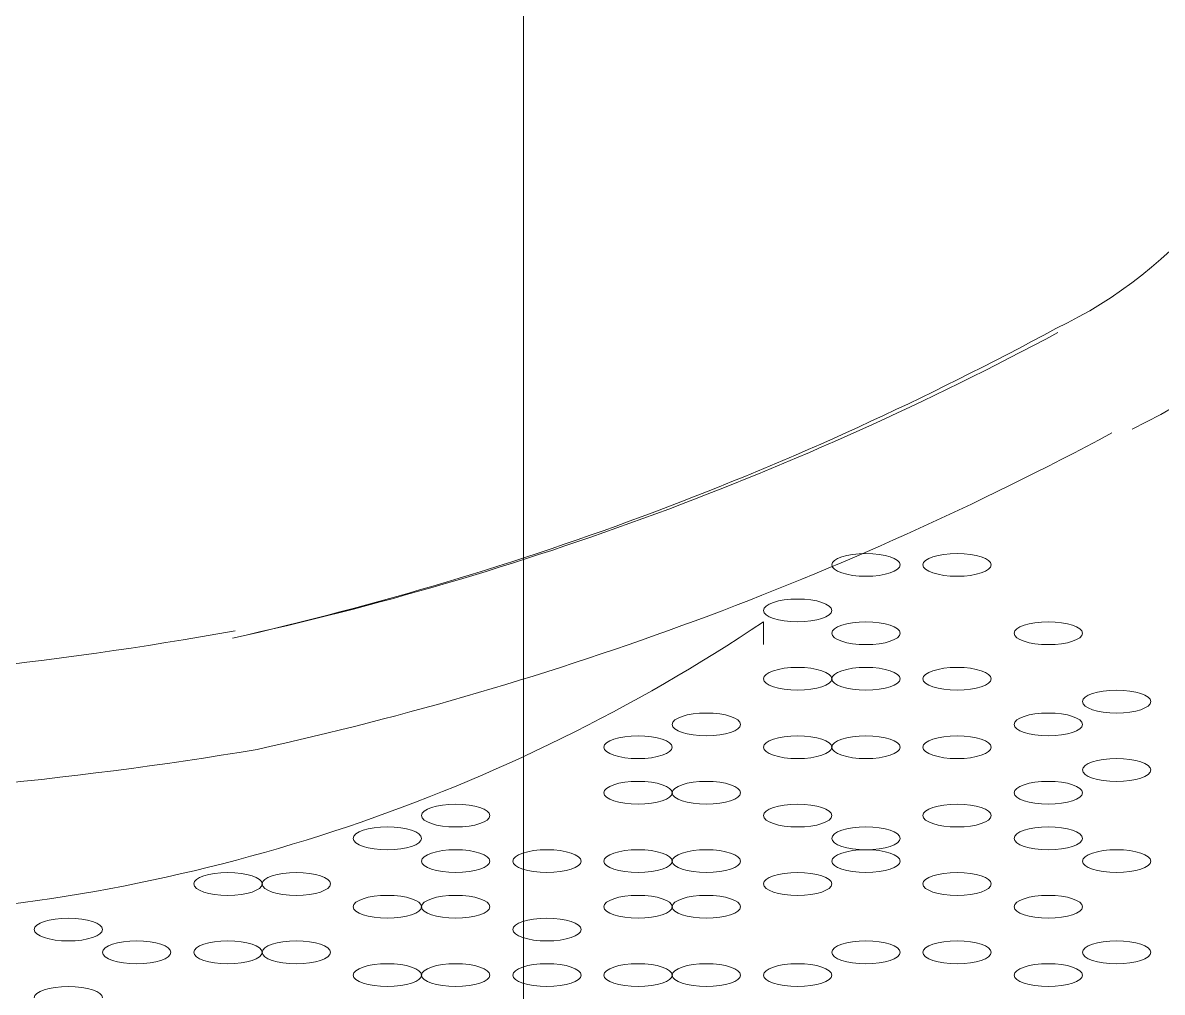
# Model space of a CAD drawing. Header units: metres. Extents: x 29 to 86.9, y -23.2 to 39.7.
# Drawn here: x 75.744 to 75.8663, y -15.9015 to -15.7975 of the extents above; entities that cross this region are included whole.
import ezdxf

# ---------------------------------------------------------------- set-up
doc = ezdxf.new("R2010")
doc.units = ezdxf.units.M
doc.header["$LTSCALE"] = 100
doc.layers.get('0').update_dxf_attribs({"color": 254})
doc.layers.add('Arqui', color=8, linetype='Continuous', lineweight=0)

# ---------------------------------------------------------------- blocks, each defined once
blk = doc.blocks.new('estructura etapa 3')
at = {"layer": 'Arqui'}
blk.add_line((-56.40360165451614, -6655.279212803549), (-56.40360168208451, -6714.839146025753), dxfattribs=at)
blk = doc.blocks.new('A$C9582355f')
at = {"layer": 'Arqui'}
for points in [[(46.78387847206153, 7.300482245425883, 0.06904268617275183), (46.87244851730958, 7.333269377474153, -0.06904268617275183), (46.78387847206153, 7.300482245425883, 0.06904268617275183), (46.87223914949351, 7.333708631690115, 0.2302038230443577), (46.89835069841348, 7.36622518255399)], [(46.72459649220554, 7.282841301122062, 0.03702395519694371), (46.78650729641362, 7.288540160522189, 0.06904277544362494), (46.87822927985354, 7.322494088330131)], [(46.84084833276557, 7.299784711393841), (46.84084833276557, 7.302230311393942, -0.1333274390361075), (46.74737999527753, 7.270730689921947)]]:
    blk.add_lwpolyline(points, format="xyb", dxfattribs=at)
blk.add_lwpolyline([(46.72424249160559, 7.295064165361964, 0.03702424981658054), (46.7841448468136, 7.301254150153909, -0.03702424981658054)], format="xyb", close=True, dxfattribs=at)
blk.add_arc((46.85429910868896, 7.376821121204102), 0.05991722556732752, 295.8563365098774, 347.7831928874558, dxfattribs=at)
for points in [[(46.85185353276557, 7.309567111394244), (46.84982752435752, 7.309567111394244), (46.84818513276554, 7.309019639378221), (46.84818513276554, 7.308344311394194)], [(46.85552193276561, 7.308344311394194), (46.85552193276561, 7.309019639378221), (46.85387954117351, 7.309567111394244), (46.85185353276557, 7.309567111394244)], [(46.86163593276552, 7.309567111394244), (46.85960992435758, 7.309567111394244), (46.8579675327656, 7.309019639378221), (46.8579675327656, 7.308344311394194)], [(46.86530433276556, 7.308344311394194), (46.86530433276556, 7.309019639378221), (46.86366194117358, 7.309567111394244), (46.86163593276552, 7.309567111394244)], [(46.84818513276554, 7.308344311394194), (46.84818513276554, 7.307668983410167), (46.84982752435752, 7.307121511394143), (46.85185353276557, 7.307121511394143)], [(46.85185353276557, 7.307121511394143), (46.85387954117351, 7.307121511394143), (46.85552193276561, 7.307668983410167), (46.85552193276561, 7.308344311394194)], [(46.8579675327656, 7.308344311394194), (46.8579675327656, 7.307668983410167), (46.85960992435758, 7.307121511394143), (46.86163593276552, 7.307121511394143)], [(46.86163593276552, 7.307121511394143), (46.86366194117358, 7.307121511394143), (46.86530433276556, 7.307668983410167), (46.86530433276556, 7.308344311394194)], [(46.84451673276561, 7.304675911394042), (46.84249072435756, 7.304675911394042), (46.84084833276557, 7.304128439378019), (46.84084833276557, 7.303453111393992)], [(46.84818513276554, 7.303453111393992), (46.84818513276554, 7.304128439378019), (46.84654274117355, 7.304675911394042), (46.84451673276561, 7.304675911394042)], [(46.84084833276557, 7.303453111393992), (46.84084833276557, 7.302777783409965), (46.84249072435756, 7.302230311393942), (46.84451673276561, 7.302230311393942)], [(46.84451673276561, 7.302230311393942), (46.84654274117355, 7.302230311393942), (46.84818513276554, 7.302777783409965), (46.84818513276554, 7.303453111393992)], [(46.85185353276557, 7.302230311393942), (46.84982752435752, 7.302230311393942), (46.84818513276554, 7.301682839377918), (46.84818513276554, 7.301007511393891)], [(46.85552193276561, 7.301007511393891), (46.85552193276561, 7.301682839377918), (46.85387954117351, 7.302230311393942), (46.85185353276557, 7.302230311393942)], [(46.87141833276559, 7.302230311393942), (46.86939232435753, 7.302230311393942), (46.86774993276555, 7.301682839377918), (46.86774993276555, 7.301007511393891)], [(46.87508673276562, 7.301007511393891), (46.87508673276562, 7.301682839377918), (46.87344434117352, 7.302230311393942), (46.87141833276559, 7.302230311393942)], [(46.84818513276554, 7.301007511393891), (46.84818513276554, 7.300332183409864), (46.84982752435752, 7.299784711393841), (46.85185353276557, 7.299784711393841)], [(46.85185353276557, 7.299784711393841), (46.85387954117351, 7.299784711393841), (46.85552193276561, 7.300332183409864), (46.85552193276561, 7.301007511393891)], [(46.86774993276555, 7.301007511393891), (46.86774993276555, 7.300332183409864), (46.86939232435753, 7.299784711393841), (46.87141833276559, 7.299784711393841)], [(46.87141833276559, 7.299784711393841), (46.87344434117352, 7.299784711393841), (46.87508673276562, 7.300332183409864), (46.87508673276562, 7.301007511393891)], [(46.84451673276561, 7.297339111394194), (46.84249072435756, 7.297339111394194), (46.84084833276557, 7.296791639378171), (46.84084833276557, 7.296116311394144)], [(46.84818513276554, 7.296116311394144), (46.84818513276554, 7.296791639378171), (46.84654274117355, 7.297339111394194), (46.84451673276561, 7.297339111394194)], [(46.85185353276557, 7.297339111394194), (46.84982752435752, 7.297339111394194), (46.84818513276554, 7.296791639378171), (46.84818513276554, 7.296116311394144)], [(46.85552193276561, 7.296116311394144), (46.85552193276561, 7.296791639378171), (46.85387954117351, 7.297339111394194), (46.85185353276557, 7.297339111394194)], [(46.86163593276552, 7.297339111394194), (46.85960992435758, 7.297339111394194), (46.8579675327656, 7.296791639378171), (46.8579675327656, 7.296116311394144)], [(46.86530433276556, 7.296116311394144), (46.86530433276556, 7.296791639378171), (46.86366194117358, 7.297339111394194), (46.86163593276552, 7.297339111394194)], [(46.84084833276557, 7.296116311394144), (46.84084833276557, 7.295440983410117), (46.84249072435756, 7.294893511394093), (46.84451673276561, 7.294893511394093)], [(46.84451673276561, 7.294893511394093), (46.84654274117355, 7.294893511394093), (46.84818513276554, 7.295440983410117), (46.84818513276554, 7.296116311394144)], [(46.84818513276554, 7.296116311394144), (46.84818513276554, 7.295440983410117), (46.84982752435752, 7.294893511394093), (46.85185353276557, 7.294893511394093)], [(46.85185353276557, 7.294893511394093), (46.85387954117351, 7.294893511394093), (46.85552193276561, 7.295440983410117), (46.85552193276561, 7.296116311394144)], [(46.8579675327656, 7.296116311394144), (46.8579675327656, 7.295440983410117), (46.85960992435758, 7.294893511394093), (46.86163593276552, 7.294893511394093)], [(46.86163593276552, 7.294893511394093), (46.86366194117358, 7.294893511394093), (46.86530433276556, 7.295440983410117), (46.86530433276556, 7.296116311394144)], [(46.87875513276555, 7.294893511394093), (46.87672912435761, 7.294893511394093), (46.87508673276551, 7.29434603937807), (46.87508673276551, 7.293670711394043)], [(46.88242353276559, 7.293670711394043), (46.88242353276559, 7.29434603937807), (46.8807811411736, 7.294893511394093), (46.87875513276555, 7.294893511394093)], [(46.87508673276551, 7.293670711394043), (46.87508673276551, 7.292995383410016), (46.87672912435761, 7.292447911393992), (46.87875513276555, 7.292447911393992)], [(46.87875513276555, 7.292447911393992), (46.8807811411736, 7.292447911393992), (46.88242353276559, 7.292995383410016), (46.88242353276559, 7.293670711394043)], [(46.83473433276555, 7.292447911393992), (46.83270832435761, 7.292447911393992), (46.83106593276551, 7.291900439377969), (46.83106593276551, 7.291225111393942)], [(46.83840273276559, 7.291225111393942), (46.83840273276559, 7.291900439377969), (46.8367603411736, 7.292447911393992), (46.83473433276555, 7.292447911393992)], [(46.87141833276559, 7.292447911393992), (46.86939232435753, 7.292447911393992), (46.86774993276555, 7.291900439377969), (46.86774993276555, 7.291225111393942)], [(46.87508673276562, 7.291225111393942), (46.87508673276562, 7.291900439377969), (46.87344434117352, 7.292447911393992), (46.87141833276559, 7.292447911393992)], [(46.83106593276551, 7.291225111393942), (46.83106593276551, 7.290549783409915), (46.83270832435761, 7.290002311393891), (46.83473433276555, 7.290002311393891)], [(46.83473433276555, 7.290002311393891), (46.8367603411736, 7.290002311393891), (46.83840273276559, 7.290549783409915), (46.83840273276559, 7.291225111393942)], [(46.86774993276555, 7.291225111393942), (46.86774993276555, 7.290549783409915), (46.86939232435753, 7.290002311393891), (46.87141833276559, 7.290002311393891)], [(46.87141833276559, 7.290002311393891), (46.87344434117352, 7.290002311393891), (46.87508673276562, 7.290549783409915), (46.87508673276562, 7.291225111393942)], [(46.82739753276559, 7.290002311393891), (46.82537152435754, 7.290002311393891), (46.82372913276555, 7.289454839377868), (46.82372913276555, 7.288779511393841)], [(46.83106593276551, 7.288779511393841), (46.83106593276551, 7.289454839377868), (46.82942354117353, 7.290002311393891), (46.82739753276559, 7.290002311393891)], [(46.84451673276561, 7.290002311393891), (46.84249072435756, 7.290002311393891), (46.84084833276557, 7.289454839377868), (46.84084833276557, 7.288779511393841)], [(46.84818513276554, 7.288779511393841), (46.84818513276554, 7.289454839377868), (46.84654274117355, 7.290002311393891), (46.84451673276561, 7.290002311393891)], [(46.85185353276557, 7.290002311393891), (46.84982752435752, 7.290002311393891), (46.84818513276554, 7.289454839377868), (46.84818513276554, 7.288779511393841)], [(46.85552193276561, 7.288779511393841), (46.85552193276561, 7.289454839377868), (46.85387954117351, 7.290002311393891), (46.85185353276557, 7.290002311393891)], [(46.86163593276552, 7.290002311393891), (46.85960992435758, 7.290002311393891), (46.8579675327656, 7.289454839377868), (46.8579675327656, 7.288779511393841)], [(46.86530433276556, 7.288779511393841), (46.86530433276556, 7.289454839377868), (46.86366194117358, 7.290002311393891), (46.86163593276552, 7.290002311393891)], [(46.82372913276555, 7.288779511393841), (46.82372913276555, 7.288104183409814), (46.82537152435754, 7.287556711394245), (46.82739753276559, 7.287556711394245)], [(46.82739753276559, 7.287556711394245), (46.82942354117353, 7.287556711394245), (46.83106593276551, 7.288104183409814), (46.83106593276551, 7.288779511393841)], [(46.84084833276557, 7.288779511393841), (46.84084833276557, 7.288104183409814), (46.84249072435756, 7.287556711394245), (46.84451673276561, 7.287556711394245)], [(46.84451673276561, 7.287556711394245), (46.84654274117355, 7.287556711394245), (46.84818513276554, 7.288104183409814), (46.84818513276554, 7.288779511393841)], [(46.84818513276554, 7.288779511393841), (46.84818513276554, 7.288104183409814), (46.84982752435752, 7.287556711394245), (46.85185353276557, 7.287556711394245)], [(46.85185353276557, 7.287556711394245), (46.85387954117351, 7.287556711394245), (46.85552193276561, 7.288104183409814), (46.85552193276561, 7.288779511393841)], [(46.8579675327656, 7.288779511393841), (46.8579675327656, 7.288104183409814), (46.85960992435758, 7.287556711394245), (46.86163593276552, 7.287556711394245)], [(46.86163593276552, 7.287556711394245), (46.86366194117358, 7.287556711394245), (46.86530433276556, 7.288104183409814), (46.86530433276556, 7.288779511393841)], [(46.87875513276555, 7.287556711394245), (46.87672912435761, 7.287556711394245), (46.87508673276551, 7.287009239378222), (46.87508673276551, 7.286333911394195)], [(46.88242353276559, 7.286333911394195), (46.88242353276559, 7.287009239378222), (46.8807811411736, 7.287556711394245), (46.87875513276555, 7.287556711394245)], [(46.87508673276551, 7.286333911394195), (46.87508673276551, 7.285658583410168), (46.87672912435761, 7.285111111394144), (46.87875513276555, 7.285111111394144)], [(46.87875513276555, 7.285111111394144), (46.8807811411736, 7.285111111394144), (46.88242353276559, 7.285658583410168), (46.88242353276559, 7.286333911394195)], [(46.82739753276559, 7.285111111394144), (46.82537152435754, 7.285111111394144), (46.82372913276555, 7.284563639378121), (46.82372913276555, 7.283888311394094)], [(46.83106593276551, 7.283888311394094), (46.83106593276551, 7.284563639378121), (46.82942354117353, 7.285111111394144), (46.82739753276559, 7.285111111394144)], [(46.83473433276555, 7.285111111394144), (46.83270832435761, 7.285111111394144), (46.83106593276551, 7.284563639378121), (46.83106593276551, 7.283888311394094)], [(46.83840273276559, 7.283888311394094), (46.83840273276559, 7.284563639378121), (46.8367603411736, 7.285111111394144), (46.83473433276555, 7.285111111394144)], [(46.87141833276559, 7.285111111394144), (46.86939232435753, 7.285111111394144), (46.86774993276555, 7.284563639378121), (46.86774993276555, 7.283888311394094)], [(46.87508673276562, 7.283888311394094), (46.87508673276562, 7.284563639378121), (46.87344434117352, 7.285111111394144), (46.87141833276559, 7.285111111394144)], [(46.82372913276555, 7.283888311394094), (46.82372913276555, 7.283212983410067), (46.82537152435754, 7.282665511394043), (46.82739753276559, 7.282665511394043)], [(46.82739753276559, 7.282665511394043), (46.82942354117353, 7.282665511394043), (46.83106593276551, 7.283212983410067), (46.83106593276551, 7.283888311394094)], [(46.83106593276551, 7.283888311394094), (46.83106593276551, 7.283212983410067), (46.83270832435761, 7.282665511394043), (46.83473433276555, 7.282665511394043)], [(46.83473433276555, 7.282665511394043), (46.8367603411736, 7.282665511394043), (46.83840273276559, 7.283212983410067), (46.83840273276559, 7.283888311394094)], [(46.86774993276555, 7.283888311394094), (46.86774993276555, 7.283212983410067), (46.86939232435753, 7.282665511394043), (46.87141833276559, 7.282665511394043)], [(46.87141833276559, 7.282665511394043), (46.87344434117352, 7.282665511394043), (46.87508673276562, 7.283212983410067), (46.87508673276562, 7.283888311394094)], [(46.80783273276558, 7.282665511394043), (46.80580672435752, 7.282665511394043), (46.80416433276554, 7.28211803937802), (46.80416433276554, 7.281442711393993)], [(46.81150113276561, 7.281442711393993), (46.81150113276561, 7.28211803937802), (46.80985874117351, 7.282665511394043), (46.80783273276558, 7.282665511394043)], [(46.84451673276561, 7.282665511394043), (46.84249072435756, 7.282665511394043), (46.84084833276557, 7.28211803937802), (46.84084833276557, 7.281442711393993)], [(46.84818513276554, 7.281442711393993), (46.84818513276554, 7.28211803937802), (46.84654274117355, 7.282665511394043), (46.84451673276561, 7.282665511394043)], [(46.86163593276552, 7.282665511394043), (46.85960992435758, 7.282665511394043), (46.8579675327656, 7.28211803937802), (46.8579675327656, 7.281442711393993)], [(46.86530433276556, 7.281442711393993), (46.86530433276556, 7.28211803937802), (46.86366194117358, 7.282665511394043), (46.86163593276552, 7.282665511394043)], [(46.80416433276554, 7.281442711393993), (46.80416433276554, 7.280767383409966), (46.80580672435752, 7.280219911393942), (46.80783273276558, 7.280219911393942)], [(46.80783273276558, 7.280219911393942), (46.80985874117351, 7.280219911393942), (46.81150113276561, 7.280767383409966), (46.81150113276561, 7.281442711393993)], [(46.84084833276557, 7.281442711393993), (46.84084833276557, 7.280767383409966), (46.84249072435756, 7.280219911393942), (46.84451673276561, 7.280219911393942)], [(46.84451673276561, 7.280219911393942), (46.84654274117355, 7.280219911393942), (46.84818513276554, 7.280767383409966), (46.84818513276554, 7.281442711393993)], [(46.8579675327656, 7.281442711393993), (46.8579675327656, 7.280767383409966), (46.85960992435758, 7.280219911393942), (46.86163593276552, 7.280219911393942)], [(46.86163593276552, 7.280219911393942), (46.86366194117358, 7.280219911393942), (46.86530433276556, 7.280767383409966), (46.86530433276556, 7.281442711393993)], [(46.80049593276561, 7.280219911393942), (46.79846992435756, 7.280219911393942), (46.79682753276558, 7.279672439377919), (46.79682753276558, 7.278997111393892)], [(46.80416433276554, 7.278997111393892), (46.80416433276554, 7.279672439377919), (46.80252194117355, 7.280219911393942), (46.80049593276561, 7.280219911393942)], [(46.85185353276557, 7.280219911393942), (46.84982752435752, 7.280219911393942), (46.84818513276554, 7.279672439377919), (46.84818513276554, 7.278997111393892)], [(46.85552193276561, 7.278997111393892), (46.85552193276561, 7.279672439377919), (46.85387954117351, 7.280219911393942), (46.85185353276557, 7.280219911393942)], [(46.87141833276559, 7.280219911393942), (46.86939232435753, 7.280219911393942), (46.86774993276555, 7.279672439377919), (46.86774993276555, 7.278997111393892)], [(46.87508673276562, 7.278997111393892), (46.87508673276562, 7.279672439377919), (46.87344434117352, 7.280219911393942), (46.87141833276559, 7.280219911393942)], [(46.79682753276558, 7.278997111393892), (46.79682753276558, 7.278321783409865), (46.79846992435756, 7.277774311393841), (46.80049593276561, 7.277774311393841)], [(46.80049593276561, 7.277774311393841), (46.80252194117355, 7.277774311393841), (46.80416433276554, 7.278321783409865), (46.80416433276554, 7.278997111393892)], [(46.84818513276554, 7.278997111393892), (46.84818513276554, 7.278321783409865), (46.84982752435752, 7.277774311393841), (46.85185353276557, 7.277774311393841)], [(46.85185353276557, 7.277774311393841), (46.85387954117351, 7.277774311393841), (46.85552193276561, 7.278321783409865), (46.85552193276561, 7.278997111393892)], [(46.86774993276555, 7.278997111393892), (46.86774993276555, 7.278321783409865), (46.86939232435753, 7.277774311393841), (46.87141833276559, 7.277774311393841)], [(46.87141833276559, 7.277774311393841), (46.87344434117352, 7.277774311393841), (46.87508673276562, 7.278321783409865), (46.87508673276562, 7.278997111393892)], [(46.80783273276558, 7.277774311393841), (46.80580672435752, 7.277774311393841), (46.80416433276554, 7.277226839377818), (46.80416433276554, 7.276551511394246)], [(46.81150113276561, 7.276551511394246), (46.81150113276561, 7.277226839377818), (46.80985874117351, 7.277774311393841), (46.80783273276558, 7.277774311393841)], [(46.81761513276552, 7.277774311393841), (46.81558912435759, 7.277774311393841), (46.8139467327656, 7.277226839377818), (46.8139467327656, 7.276551511394246)], [(46.82128353276556, 7.276551511394246), (46.82128353276556, 7.277226839377818), (46.81964114117358, 7.277774311393841), (46.81761513276552, 7.277774311393841)], [(46.82739753276559, 7.277774311393841), (46.82537152435754, 7.277774311393841), (46.82372913276555, 7.277226839377818), (46.82372913276555, 7.276551511394246)], [(46.83106593276551, 7.276551511394246), (46.83106593276551, 7.277226839377818), (46.82942354117353, 7.277774311393841), (46.82739753276559, 7.277774311393841)], [(46.83473433276555, 7.277774311393841), (46.83270832435761, 7.277774311393841), (46.83106593276551, 7.277226839377818), (46.83106593276551, 7.276551511394246)], [(46.83840273276559, 7.276551511394246), (46.83840273276559, 7.277226839377818), (46.8367603411736, 7.277774311393841), (46.83473433276555, 7.277774311393841)], [(46.85185353276557, 7.277774311393841), (46.84982752435752, 7.277774311393841), (46.84818513276554, 7.277226839377818), (46.84818513276554, 7.276551511394246)], [(46.85552193276561, 7.276551511394246), (46.85552193276561, 7.277226839377818), (46.85387954117351, 7.277774311393841), (46.85185353276557, 7.277774311393841)], [(46.87875513276555, 7.277774311393841), (46.87672912435761, 7.277774311393841), (46.87508673276551, 7.277226839377818), (46.87508673276551, 7.276551511394246)], [(46.88242353276559, 7.276551511394246), (46.88242353276559, 7.277226839377818), (46.8807811411736, 7.277774311393841), (46.87875513276555, 7.277774311393841)], [(46.80416433276554, 7.276551511394246), (46.80416433276554, 7.275876183410219), (46.80580672435752, 7.275328711394195), (46.80783273276558, 7.275328711394195)], [(46.80783273276558, 7.275328711394195), (46.80985874117351, 7.275328711394195), (46.81150113276561, 7.275876183410219), (46.81150113276561, 7.276551511394246)], [(46.8139467327656, 7.276551511394246), (46.8139467327656, 7.275876183410219), (46.81558912435759, 7.275328711394195), (46.81761513276552, 7.275328711394195)], [(46.81761513276552, 7.275328711394195), (46.81964114117358, 7.275328711394195), (46.82128353276556, 7.275876183410219), (46.82128353276556, 7.276551511394246)], [(46.82372913276555, 7.276551511394246), (46.82372913276555, 7.275876183410219), (46.82537152435754, 7.275328711394195), (46.82739753276559, 7.275328711394195)], [(46.82739753276559, 7.275328711394195), (46.82942354117353, 7.275328711394195), (46.83106593276551, 7.275876183410219), (46.83106593276551, 7.276551511394246)], [(46.83106593276551, 7.276551511394246), (46.83106593276551, 7.275876183410219), (46.83270832435761, 7.275328711394195), (46.83473433276555, 7.275328711394195)], [(46.83473433276555, 7.275328711394195), (46.8367603411736, 7.275328711394195), (46.83840273276559, 7.275876183410219), (46.83840273276559, 7.276551511394246)], [(46.84818513276554, 7.276551511394246), (46.84818513276554, 7.275876183410219), (46.84982752435752, 7.275328711394195), (46.85185353276557, 7.275328711394195)], [(46.85185353276557, 7.275328711394195), (46.85387954117351, 7.275328711394195), (46.85552193276561, 7.275876183410219), (46.85552193276561, 7.276551511394246)], [(46.87508673276551, 7.276551511394246), (46.87508673276551, 7.275876183410219), (46.87672912435761, 7.275328711394195), (46.87875513276555, 7.275328711394195)], [(46.87875513276555, 7.275328711394195), (46.8807811411736, 7.275328711394195), (46.88242353276559, 7.275876183410219), (46.88242353276559, 7.276551511394246)], [(46.78337673276559, 7.275328711394195), (46.78135072435754, 7.275328711394195), (46.77970833276555, 7.274781239378171), (46.77970833276555, 7.274105911394145)], [(46.78704513276551, 7.274105911394145), (46.78704513276551, 7.274781239378171), (46.78540274117353, 7.275328711394195), (46.78337673276559, 7.275328711394195)], [(46.79071353276555, 7.275328711394195), (46.78868752435761, 7.275328711394195), (46.78704513276551, 7.274781239378171), (46.78704513276551, 7.274105911394145)], [(46.79438193276559, 7.274105911394145), (46.79438193276559, 7.274781239378171), (46.7927395411736, 7.275328711394195), (46.79071353276555, 7.275328711394195)], [(46.84451673276561, 7.275328711394195), (46.84249072435756, 7.275328711394195), (46.84084833276557, 7.274781239378171), (46.84084833276557, 7.274105911394145)], [(46.84818513276554, 7.274105911394145), (46.84818513276554, 7.274781239378171), (46.84654274117355, 7.275328711394195), (46.84451673276561, 7.275328711394195)], [(46.86163593276552, 7.275328711394195), (46.85960992435758, 7.275328711394195), (46.8579675327656, 7.274781239378171), (46.8579675327656, 7.274105911394145)], [(46.86530433276556, 7.274105911394145), (46.86530433276556, 7.274781239378171), (46.86366194117358, 7.275328711394195), (46.86163593276552, 7.275328711394195)], [(46.77970833276555, 7.274105911394145), (46.77970833276555, 7.273430583410118), (46.78135072435754, 7.272883111394094), (46.78337673276559, 7.272883111394094)], [(46.78337673276559, 7.272883111394094), (46.78540274117353, 7.272883111394094), (46.78704513276551, 7.273430583410118), (46.78704513276551, 7.274105911394145)], [(46.78704513276551, 7.274105911394145), (46.78704513276551, 7.273430583410118), (46.78868752435761, 7.272883111394094), (46.79071353276555, 7.272883111394094)], [(46.79071353276555, 7.272883111394094), (46.7927395411736, 7.272883111394094), (46.79438193276559, 7.273430583410118), (46.79438193276559, 7.274105911394145)], [(46.84084833276557, 7.274105911394145), (46.84084833276557, 7.273430583410118), (46.84249072435756, 7.272883111394094), (46.84451673276561, 7.272883111394094)], [(46.84451673276561, 7.272883111394094), (46.84654274117355, 7.272883111394094), (46.84818513276554, 7.273430583410118), (46.84818513276554, 7.274105911394145)], [(46.8579675327656, 7.274105911394145), (46.8579675327656, 7.273430583410118), (46.85960992435758, 7.272883111394094), (46.86163593276552, 7.272883111394094)], [(46.86163593276552, 7.272883111394094), (46.86366194117358, 7.272883111394094), (46.86530433276556, 7.273430583410118), (46.86530433276556, 7.274105911394145)], [(46.80049593276561, 7.272883111394094), (46.79846992435756, 7.272883111394094), (46.79682753276558, 7.27233563937807), (46.79682753276558, 7.271660311394044)], [(46.80416433276554, 7.271660311394044), (46.80416433276554, 7.27233563937807), (46.80252194117355, 7.272883111394094), (46.80049593276561, 7.272883111394094)], [(46.80783273276558, 7.272883111394094), (46.80580672435752, 7.272883111394094), (46.80416433276554, 7.27233563937807), (46.80416433276554, 7.271660311394044)], [(46.81150113276561, 7.271660311394044), (46.81150113276561, 7.27233563937807), (46.80985874117351, 7.272883111394094), (46.80783273276558, 7.272883111394094)], [(46.82739753276559, 7.272883111394094), (46.82537152435754, 7.272883111394094), (46.82372913276555, 7.27233563937807), (46.82372913276555, 7.271660311394044)], [(46.83106593276551, 7.271660311394044), (46.83106593276551, 7.27233563937807), (46.82942354117353, 7.272883111394094), (46.82739753276559, 7.272883111394094)], [(46.83473433276555, 7.272883111394094), (46.83270832435761, 7.272883111394094), (46.83106593276551, 7.27233563937807), (46.83106593276551, 7.271660311394044)], [(46.83840273276559, 7.271660311394044), (46.83840273276559, 7.27233563937807), (46.8367603411736, 7.272883111394094), (46.83473433276555, 7.272883111394094)], [(46.87141833276559, 7.272883111394094), (46.86939232435753, 7.272883111394094), (46.86774993276555, 7.27233563937807), (46.86774993276555, 7.271660311394044)], [(46.87508673276562, 7.271660311394044), (46.87508673276562, 7.27233563937807), (46.87344434117352, 7.272883111394094), (46.87141833276559, 7.272883111394094)], [(46.79682753276558, 7.271660311394044), (46.79682753276558, 7.270984983410017), (46.79846992435756, 7.270437511393993), (46.80049593276561, 7.270437511393993)], [(46.80049593276561, 7.270437511393993), (46.80252194117355, 7.270437511393993), (46.80416433276554, 7.270984983410017), (46.80416433276554, 7.271660311394044)], [(46.80416433276554, 7.271660311394044), (46.80416433276554, 7.270984983410017), (46.80580672435752, 7.270437511393993), (46.80783273276558, 7.270437511393993)], [(46.80783273276558, 7.270437511393993), (46.80985874117351, 7.270437511393993), (46.81150113276561, 7.270984983410017), (46.81150113276561, 7.271660311394044)], [(46.82372913276555, 7.271660311394044), (46.82372913276555, 7.270984983410017), (46.82537152435754, 7.270437511393993), (46.82739753276559, 7.270437511393993)], [(46.82739753276559, 7.270437511393993), (46.82942354117353, 7.270437511393993), (46.83106593276551, 7.270984983410017), (46.83106593276551, 7.271660311394044)], [(46.83106593276551, 7.271660311394044), (46.83106593276551, 7.270984983410017), (46.83270832435761, 7.270437511393993), (46.83473433276555, 7.270437511393993)], [(46.83473433276555, 7.270437511393993), (46.8367603411736, 7.270437511393993), (46.83840273276559, 7.270984983410017), (46.83840273276559, 7.271660311394044)], [(46.86774993276555, 7.271660311394044), (46.86774993276555, 7.270984983410017), (46.86939232435753, 7.270437511393993), (46.87141833276559, 7.270437511393993)], [(46.87141833276559, 7.270437511393993), (46.87344434117352, 7.270437511393993), (46.87508673276562, 7.270984983410017), (46.87508673276562, 7.271660311394044)], [(46.76625753276556, 7.270437511393993), (46.76423152435751, 7.270437511393993), (46.76258913276553, 7.26989003937797), (46.76258913276553, 7.269214711393943)], [(46.7699259327656, 7.269214711393943), (46.7699259327656, 7.26989003937797), (46.76828354117362, 7.270437511393993), (46.76625753276556, 7.270437511393993)], [(46.81761513276552, 7.270437511393993), (46.81558912435759, 7.270437511393993), (46.8139467327656, 7.26989003937797), (46.8139467327656, 7.269214711393943)], [(46.82128353276556, 7.269214711393943), (46.82128353276556, 7.26989003937797), (46.81964114117358, 7.270437511393993), (46.81761513276552, 7.270437511393993)], [(46.76258913276553, 7.269214711393943), (46.76258913276553, 7.268539383409916), (46.76423152435751, 7.267991911393892), (46.76625753276556, 7.267991911393892)], [(46.76625753276556, 7.267991911393892), (46.76828354117362, 7.267991911393892), (46.7699259327656, 7.268539383409916), (46.7699259327656, 7.269214711393943)], [(46.8139467327656, 7.269214711393943), (46.8139467327656, 7.268539383409916), (46.81558912435759, 7.267991911393892), (46.81761513276552, 7.267991911393892)], [(46.81761513276552, 7.267991911393892), (46.81964114117358, 7.267991911393892), (46.82128353276556, 7.268539383409916), (46.82128353276556, 7.269214711393943)], [(46.77359433276553, 7.267991911393892), (46.77156832435759, 7.267991911393892), (46.7699259327656, 7.267444439377869), (46.7699259327656, 7.266769111393842)], [(46.77726273276556, 7.266769111393842), (46.77726273276556, 7.267444439377869), (46.77562034117358, 7.267991911393892), (46.77359433276553, 7.267991911393892)], [(46.78337673276559, 7.267991911393892), (46.78135072435754, 7.267991911393892), (46.77970833276555, 7.267444439377869), (46.77970833276555, 7.266769111393842)], [(46.78704513276551, 7.266769111393842), (46.78704513276551, 7.267444439377869), (46.78540274117353, 7.267991911393892), (46.78337673276559, 7.267991911393892)], [(46.79071353276555, 7.267991911393892), (46.78868752435761, 7.267991911393892), (46.78704513276551, 7.267444439377869), (46.78704513276551, 7.266769111393842)], [(46.79438193276559, 7.266769111393842), (46.79438193276559, 7.267444439377869), (46.7927395411736, 7.267991911393892), (46.79071353276555, 7.267991911393892)], [(46.85185353276557, 7.267991911393892), (46.84982752435752, 7.267991911393892), (46.84818513276554, 7.267444439377869), (46.84818513276554, 7.266769111393842)], [(46.85552193276561, 7.266769111393842), (46.85552193276561, 7.267444439377869), (46.85387954117351, 7.267991911393892), (46.85185353276557, 7.267991911393892)], [(46.86163593276552, 7.267991911393892), (46.85960992435758, 7.267991911393892), (46.8579675327656, 7.267444439377869), (46.8579675327656, 7.266769111393842)], [(46.86530433276556, 7.266769111393842), (46.86530433276556, 7.267444439377869), (46.86366194117358, 7.267991911393892), (46.86163593276552, 7.267991911393892)], [(46.87875513276555, 7.267991911393892), (46.87672912435761, 7.267991911393892), (46.87508673276551, 7.267444439377869), (46.87508673276551, 7.266769111393842)], [(46.88242353276559, 7.266769111393842), (46.88242353276559, 7.267444439377869), (46.8807811411736, 7.267991911393892), (46.87875513276555, 7.267991911393892)], [(46.7699259327656, 7.266769111393842), (46.7699259327656, 7.266093783409815), (46.77156832435759, 7.265546311394246), (46.77359433276553, 7.265546311394246)], [(46.77359433276553, 7.265546311394246), (46.77562034117358, 7.265546311394246), (46.77726273276556, 7.266093783409815), (46.77726273276556, 7.266769111393842)], [(46.77970833276555, 7.266769111393842), (46.77970833276555, 7.266093783409815), (46.78135072435754, 7.265546311394246), (46.78337673276559, 7.265546311394246)], [(46.78337673276559, 7.265546311394246), (46.78540274117353, 7.265546311394246), (46.78704513276551, 7.266093783409815), (46.78704513276551, 7.266769111393842)], [(46.78704513276551, 7.266769111393842), (46.78704513276551, 7.266093783409815), (46.78868752435761, 7.265546311394246), (46.79071353276555, 7.265546311394246)], [(46.79071353276555, 7.265546311394246), (46.7927395411736, 7.265546311394246), (46.79438193276559, 7.266093783409815), (46.79438193276559, 7.266769111393842)], [(46.84818513276554, 7.266769111393842), (46.84818513276554, 7.266093783409815), (46.84982752435752, 7.265546311394246), (46.85185353276557, 7.265546311394246)], [(46.85185353276557, 7.265546311394246), (46.85387954117351, 7.265546311394246), (46.85552193276561, 7.266093783409815), (46.85552193276561, 7.266769111393842)], [(46.8579675327656, 7.266769111393842), (46.8579675327656, 7.266093783409815), (46.85960992435758, 7.265546311394246), (46.86163593276552, 7.265546311394246)], [(46.86163593276552, 7.265546311394246), (46.86366194117358, 7.265546311394246), (46.86530433276556, 7.266093783409815), (46.86530433276556, 7.266769111393842)], [(46.87508673276551, 7.266769111393842), (46.87508673276551, 7.266093783409815), (46.87672912435761, 7.265546311394246), (46.87875513276555, 7.265546311394246)], [(46.87875513276555, 7.265546311394246), (46.8807811411736, 7.265546311394246), (46.88242353276559, 7.266093783409815), (46.88242353276559, 7.266769111393842)], [(46.80049593276561, 7.265546311394246), (46.79846992435756, 7.265546311394246), (46.79682753276558, 7.264998839378222), (46.79682753276558, 7.264323511394196)], [(46.80416433276554, 7.264323511394196), (46.80416433276554, 7.264998839378222), (46.80252194117355, 7.265546311394246), (46.80049593276561, 7.265546311394246)], [(46.80783273276558, 7.265546311394246), (46.80580672435752, 7.265546311394246), (46.80416433276554, 7.264998839378222), (46.80416433276554, 7.264323511394196)], [(46.81150113276561, 7.264323511394196), (46.81150113276561, 7.264998839378222), (46.80985874117351, 7.265546311394246), (46.80783273276558, 7.265546311394246)], [(46.81761513276552, 7.265546311394246), (46.81558912435759, 7.265546311394246), (46.8139467327656, 7.264998839378222), (46.8139467327656, 7.264323511394196)], [(46.82128353276556, 7.264323511394196), (46.82128353276556, 7.264998839378222), (46.81964114117358, 7.265546311394246), (46.81761513276552, 7.265546311394246)], [(46.82739753276559, 7.265546311394246), (46.82537152435754, 7.265546311394246), (46.82372913276555, 7.264998839378222), (46.82372913276555, 7.264323511394196)], [(46.83106593276551, 7.264323511394196), (46.83106593276551, 7.264998839378222), (46.82942354117353, 7.265546311394246), (46.82739753276559, 7.265546311394246)], [(46.83473433276555, 7.265546311394246), (46.83270832435761, 7.265546311394246), (46.83106593276551, 7.264998839378222), (46.83106593276551, 7.264323511394196)], [(46.83840273276559, 7.264323511394196), (46.83840273276559, 7.264998839378222), (46.8367603411736, 7.265546311394246), (46.83473433276555, 7.265546311394246)], [(46.84451673276561, 7.265546311394246), (46.84249072435756, 7.265546311394246), (46.84084833276557, 7.264998839378222), (46.84084833276557, 7.264323511394196)], [(46.84818513276554, 7.264323511394196), (46.84818513276554, 7.264998839378222), (46.84654274117355, 7.265546311394246), (46.84451673276561, 7.265546311394246)], [(46.87141833276559, 7.265546311394246), (46.86939232435753, 7.265546311394246), (46.86774993276555, 7.264998839378222), (46.86774993276555, 7.264323511394196)], [(46.87508673276562, 7.264323511394196), (46.87508673276562, 7.264998839378222), (46.87344434117352, 7.265546311394246), (46.87141833276559, 7.265546311394246)], [(46.79682753276558, 7.264323511394196), (46.79682753276558, 7.263648183410169), (46.79846992435756, 7.263100711394145), (46.80049593276561, 7.263100711394145)], [(46.80049593276561, 7.263100711394145), (46.80252194117355, 7.263100711394145), (46.80416433276554, 7.263648183410169), (46.80416433276554, 7.264323511394196)], [(46.80416433276554, 7.264323511394196), (46.80416433276554, 7.263648183410169), (46.80580672435752, 7.263100711394145), (46.80783273276558, 7.263100711394145)], [(46.80783273276558, 7.263100711394145), (46.80985874117351, 7.263100711394145), (46.81150113276561, 7.263648183410169), (46.81150113276561, 7.264323511394196)], [(46.8139467327656, 7.264323511394196), (46.8139467327656, 7.263648183410169), (46.81558912435759, 7.263100711394145), (46.81761513276552, 7.263100711394145)], [(46.81761513276552, 7.263100711394145), (46.81964114117358, 7.263100711394145), (46.82128353276556, 7.263648183410169), (46.82128353276556, 7.264323511394196)], [(46.82372913276555, 7.264323511394196), (46.82372913276555, 7.263648183410169), (46.82537152435754, 7.263100711394145), (46.82739753276559, 7.263100711394145)], [(46.82739753276559, 7.263100711394145), (46.82942354117353, 7.263100711394145), (46.83106593276551, 7.263648183410169), (46.83106593276551, 7.264323511394196)], [(46.83106593276551, 7.264323511394196), (46.83106593276551, 7.263648183410169), (46.83270832435761, 7.263100711394145), (46.83473433276555, 7.263100711394145)], [(46.83473433276555, 7.263100711394145), (46.8367603411736, 7.263100711394145), (46.83840273276559, 7.263648183410169), (46.83840273276559, 7.264323511394196)], [(46.84084833276557, 7.264323511394196), (46.84084833276557, 7.263648183410169), (46.84249072435756, 7.263100711394145), (46.84451673276561, 7.263100711394145)], [(46.84451673276561, 7.263100711394145), (46.84654274117355, 7.263100711394145), (46.84818513276554, 7.263648183410169), (46.84818513276554, 7.264323511394196)], [(46.86774993276555, 7.264323511394196), (46.86774993276555, 7.263648183410169), (46.86939232435753, 7.263100711394145), (46.87141833276559, 7.263100711394145)], [(46.87141833276559, 7.263100711394145), (46.87344434117352, 7.263100711394145), (46.87508673276562, 7.263648183410169), (46.87508673276562, 7.264323511394196)], [(46.76625753276556, 7.263100711394145), (46.76423152435751, 7.263100711394145), (46.76258913276553, 7.262553239378121), (46.76258913276553, 7.261877911394095)], [(46.7699259327656, 7.261877911394095), (46.7699259327656, 7.262553239378121), (46.76828354117362, 7.263100711394145), (46.76625753276556, 7.263100711394145)]]:
    blk.add_open_spline(points, degree=3, dxfattribs=at)
blk.add_blockref('estructura etapa 3', (103.2186989256675, 6714.914148188363), dxfattribs=at)

msp = doc.modelspace()

# ---------------------------------------------------------------- block references
msp.add_blockref('A$C9582355f', (28.98266172889876, -23.16396569870889))

doc.saveas('drawing.dxf')
